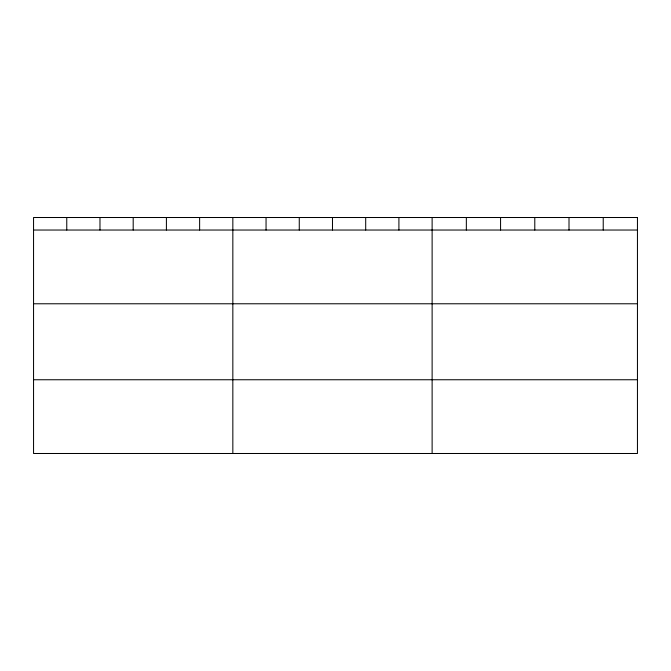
<?xml version="1.0" encoding="UTF-8"?>
<svg xmlns="http://www.w3.org/2000/svg" width="671" height="671" viewBox="0 0 671 671"><rect width="100%" height="100%" fill="white"/><g stroke="black" fill="none" stroke-linecap="round" stroke-linejoin="round"><path stroke-width="1.01" d="M33.55 230.036L637.45 230.036M33.55 303.778L637.45 303.778M33.55 379.752L637.45 379.752M603.229 217.505L603.229 230.036M569.008 217.505L569.008 230.036M534.787 217.505L534.787 230.036M500.566 217.505L500.566 230.036M466.345 217.505L466.345 230.036M432.124 217.505L432.124 453.495M398.91 217.505L398.91 230.036M365.695 217.505L365.695 230.036M332.481 217.505L332.481 230.036M299.266 217.505L299.266 230.036M266.051 217.505L266.051 230.036M232.837 217.505L232.837 453.495M199.623 217.505L199.623 230.036M166.408 217.505L166.408 230.036M133.194 217.505L133.194 230.036M99.979 217.505L99.979 230.036M66.764 217.505L66.764 230.036M637.45 217.505L33.55 217.505L33.55 453.495L637.45 453.495L637.45 217.505"/></g></svg>
